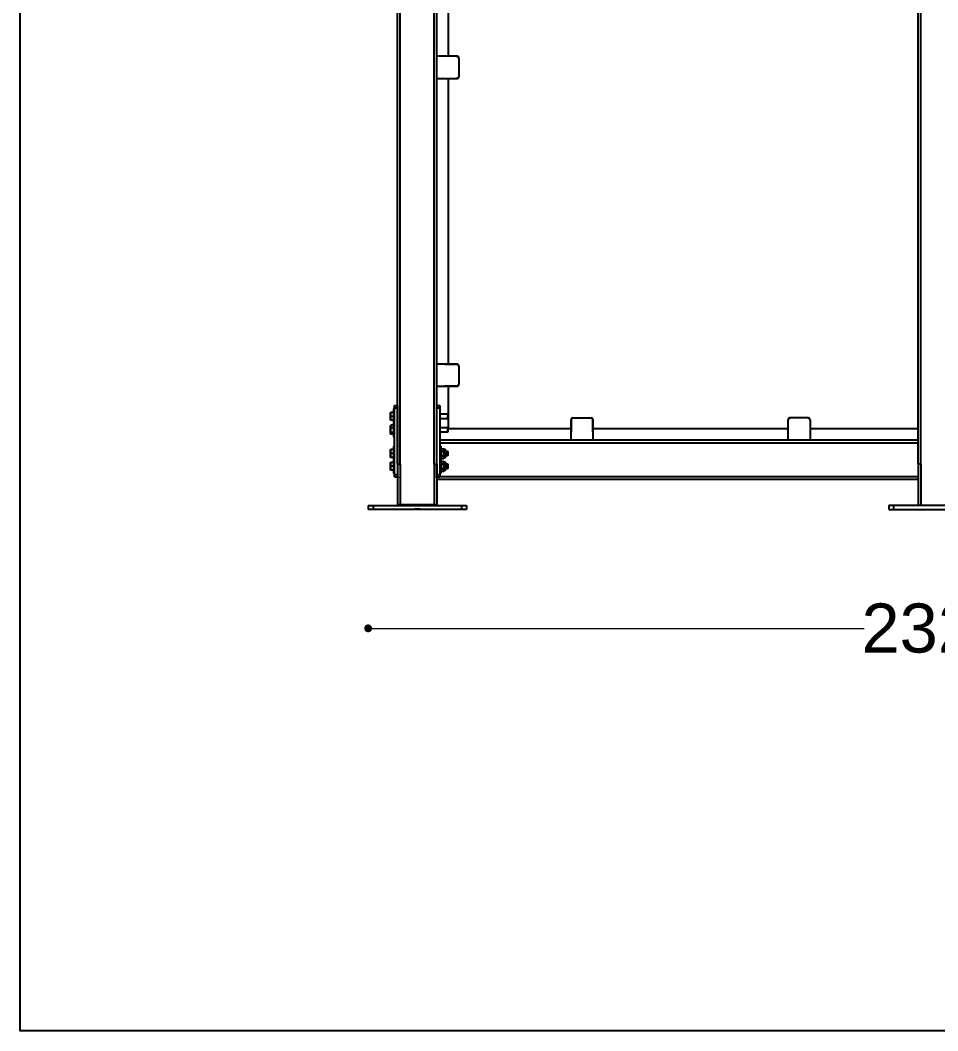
# Model space of a CAD drawing. Header units: millimetres. Extents: x 6404 to 14334, y 16216 to 24449.
# Drawn here: x 6404 to 8272, y 16216 to 18274 of the extents above; entities that cross this region are included whole.
import ezdxf

# ---------------------------------------------------------------- set-up
doc = ezdxf.new("R2010")
doc.units = ezdxf.units.MM
doc.header["$LTSCALE"] = 3
doc.layers.add('Default', color=7, linetype='Continuous')
doc.styles.get("Standard").update_dxf_attribs({"font": 'arial.ttf'})
doc.dimstyles.new('MATEUSZ', dxfattribs={"dimtxt": 35, "dimasz": 16, "dimexe": 0.18, "dimexo": 0.0625, "dimgap": 0.09, "dimtad": 0, "dimdec": 0, "dimdsep": 46, "dimtxsty": 'Standard', "dimblk": 'DOT', "dimcen": 0.09, "dimse1": 1, "dimse2": 1, "dimadec": 0, "dimazin": 0, "dimtfac": 1, "dimtdec": 0, "dimtofl": 0, "dimtmove": 0, "dimatfit": 3, "dimfxl": 1, "dimtolj": 1, "dimtzin": 0, "dimlwd": 9, "dimlwe": 9, "dimarcsym": 0})

# ---------------------------------------------------------------- blocks, each defined once
blk = doc.blocks.new('_Dot')
at = {"color": 0, "linetype": 'ByBlock', "lineweight": -2}
blk.add_line((-0.5, 0), (-1, 0), dxfattribs=at)
at = {"color": 0, "linetype": 'ByBlock', "const_width": 0.5}
blk.add_lwpolyline([(-0.25, 0, 1), (0.25, 0, 1)], format="xyb", close=True, dxfattribs=at)
blk = doc.blocks.new('*D31')
at = {"color": 0, "lineweight": 9, "transparency": 16777216}
for p, q in [((7128.2, 17035.5), (8122.1, 17035.5)), ((9416.2, 17035.5), (8422.3, 17035.5))]:
    blk.add_line(p, q, dxfattribs=at)
at = {"layer": 'Defpoints', "color": 0, "transparency": 16777216}
for p in [(7112.2, 17277.5), (9432.2, 17277.5), (9432.2, 17035.5)]:
    blk.add_point(p, dxfattribs=at)
at = {"color": 0, "lineweight": 9, "transparency": 16777216, "xscale": 16, "yscale": 16, "zscale": 16, "rotation": 180}
blk.add_blockref('_Dot', (7112.2, 17035.5), dxfattribs=at)
at = {"color": 0, "lineweight": 9, "transparency": 16777216, "xscale": 16, "yscale": 16, "zscale": 16}
blk.add_blockref('_Dot', (9432.2, 17035.5), dxfattribs=at)
at = {"color": 0, "transparency": 16777216, "insert": (8272.2, 17035.5), "char_height": 100, "attachment_point": 5}
blk.add_mtext('\\A1;2320', dxfattribs=at)

msp = doc.modelspace()

# ---------------------------------------------------------------- linework, layer by layer
msp.add_lwpolyline([(6403.7, 24449), (14334, 24449), (14334, 16215.9), (6403.7, 16215.9)], close=True)
at = {"layer": 'Default'}
for p, q in [((7172.2, 17369.9), (7172.2, 19792.5)), ((7177.7, 17369.9), (7177.7, 19792.8)), ((7246.7, 17369.9), (7246.7, 19785.4)), ((8237.7, 17369.9), (8237.7, 19785.4)), ((7252.2, 17369.9), (7252.2, 19701.2)), ((8232.2, 17369.9), (8232.2, 19701.2)), ((7275.2, 18782.7), (7275.2, 18200.7)), ((7293.2, 18200.7), (7252.2, 18200.7)), ((7297.2, 18196.7), (7297.2, 18159.7)), ((7252.2, 18155.7), (7293.2, 18155.7)), ((7275.2, 18155.7), (7275.2, 17573.7)), ((7293.2, 17573.7), (7252.2, 17573.7)), ((7293.2, 17573.2), (7268.7, 17573.2)), ((7297.2, 17569.7), (7297.2, 17532.7)), ((7252.2, 17528.7), (7293.2, 17528.7)), ((7268.7, 17529.2), (7293.2, 17529.2)), ((7275.2, 17528.7), (7275.2, 17442.2)), ((7164.2, 17475.3), (7158.5, 17475.3)), ((7164.2, 17482.3), (7166.2, 17482.3)), ((7166.2, 17489.7), (7172.2, 17489.7)), ((7166.2, 17348.9), (7166.2, 17484.7)), ((7166.2, 17484.7), (7172.2, 17484.7)), ((7172.2, 17484.7), (7172.2, 17348.9)), ((7252.2, 17489.7), (7258.2, 17489.7)), ((7252.2, 17348.9), (7252.2, 17484.7)), ((7252.2, 17484.7), (7258.2, 17484.7)), ((7258.2, 17484.7), (7258.2, 17348.9)), ((7164.2, 17467.3), (7158.5, 17467.3)), ((7164.2, 17459.3), (7158.5, 17459.3)), ((7164.2, 17454.9), (7166.2, 17454.9)), ((7258.2, 17472.3), (7273.5, 17472.3)), ((7273.5, 17462.3), (7258.2, 17462.3)), ((7273.5, 17472.3), (7274.2, 17471.5)), ((7274.2, 17463), (7273.5, 17462.3)), ((7525.2, 17460.2), (7525.2, 17419.2)), ((7525.7, 17460.2), (7525.7, 17435.7)), ((7529.2, 17464.2), (7566.2, 17464.2)), ((7569.7, 17435.7), (7569.7, 17460.2)), ((7570.2, 17419.2), (7570.2, 17460.2)), ((7967.2, 17419.2), (7967.2, 17460.2)), ((7967.7, 17435.7), (7967.7, 17460.2)), ((8008.2, 17464.2), (7971.2, 17464.2)), ((8012.2, 17460.2), (8012.2, 17419.2)), ((7157.8, 17447.9), (7158.3, 17448.8)), ((7164.2, 17449.1), (7158.5, 17449.1)), ((7164.2, 17443.9), (7158.5, 17443.9)), ((7164.2, 17434.7), (7158.5, 17434.7)), ((7166.2, 17452.3), (7164.2, 17452.3)), ((7258.2, 17444.9), (7273.5, 17444.9)), ((7273.5, 17434.9), (7258.2, 17434.9)), ((7273.5, 17444.9), (7274.2, 17444.1)), ((7274.2, 17435.6), (7273.5, 17434.9)), ((7525.2, 17442.2), (7275.2, 17442.2)), ((7967.2, 17442.2), (7570.2, 17442.2)), ((8232.2, 17442.2), (8012.2, 17442.2)), ((7158.3, 17431), (7157.8, 17431.9)), ((7164.2, 17430.7), (7158.5, 17430.7)), ((7166.2, 17424.9), (7164.2, 17424.9)), ((7258.2, 17419.2), (8232.2, 17419.2)), ((7258.2, 17413.7), (8232.2, 17413.7)), ((7164.2, 17399.6), (7158.5, 17399.6)), ((7164.2, 17406.6), (7166.2, 17406.6)), ((7258.2, 17406.6), (7260.2, 17406.6)), ((7260.2, 17399.1), (7262.2, 17401.4)), ((7262.2, 17401.4), (7266.2, 17401.4)), ((7262.2, 17396.5), (7266.2, 17396.5)), ((7267.6, 17399.9), (7266.2, 17401.4)), ((7267.6, 17399.9), (7268.2, 17399.9)), ((7269.9, 17396.6), (7273.5, 17396.6)), ((7273.5, 17396.6), (7274.2, 17395.9)), ((7164.2, 17391.6), (7158.5, 17391.6)), ((7164.2, 17383.6), (7158.5, 17383.6)), ((7164.2, 17373.6), (7158.5, 17373.6)), ((7164.2, 17380.6), (7166.2, 17380.6)), ((7166.2, 17376.6), (7164.2, 17376.6)), ((7260.2, 17376.6), (7258.2, 17376.6)), ((7262.2, 17381.8), (7260.2, 17384.1)), ((7260.2, 17373.1), (7262.2, 17375.4)), ((7262.2, 17386.7), (7266.2, 17386.7)), ((7262.2, 17381.8), (7266.2, 17381.8)), ((7262.2, 17375.4), (7266.2, 17375.4)), ((7267.6, 17383.4), (7266.2, 17381.8)), ((7267.6, 17373.9), (7266.2, 17375.4)), ((7268.2, 17383.4), (7267.6, 17383.4)), ((7267.6, 17373.9), (7268.2, 17373.9)), ((7273.5, 17386.6), (7268.2, 17386.6)), ((7274.2, 17387.4), (7273.5, 17386.6)), ((7164.2, 17365.6), (7158.5, 17365.6)), ((7164.2, 17357.6), (7158.5, 17357.6)), ((7172.2, 17369.9), (7172.2, 17285.5)), ((7177.7, 17369.9), (7177.7, 17285.5)), ((7246.7, 17369.9), (7246.7, 17285.5)), ((7252.2, 17369.9), (7252.2, 17285.5)), ((7262.2, 17355.8), (7260.2, 17358.1)), ((7262.2, 17370.5), (7266.2, 17370.5)), ((7262.2, 17360.7), (7266.2, 17360.7)), ((7262.2, 17355.8), (7266.2, 17355.8)), ((7267.6, 17357.4), (7266.2, 17355.8)), ((7268.2, 17357.4), (7267.6, 17357.4)), ((7273.5, 17360.6), (7268.2, 17360.6)), ((7269.9, 17370.6), (7273.5, 17370.6)), ((7273.5, 17370.6), (7274.2, 17369.9)), ((7274.2, 17361.4), (7273.5, 17360.6)), ((8232.2, 17369.9), (8232.2, 17285.5)), ((8237.7, 17369.9), (8237.7, 17285.5)), ((7166.2, 17350.6), (7164.2, 17350.6)), ((7166.2, 17348.9), (7172.2, 17348.9)), ((7166.2, 17343.9), (7172.2, 17343.9)), ((7252.2, 17348.9), (7258.2, 17348.9)), ((7252.2, 17343.9), (7258.2, 17343.9)), ((7252.2, 17339.2), (8232.2, 17339.2)), ((7260.2, 17350.6), (7258.2, 17350.6)), ((7258.2, 17344.7), (8232.2, 17344.7)), ((7112.2, 17285.5), (7112.2, 17277.5)), ((7122.2, 17285.5), (7302.2, 17285.5)), ((7122.2, 17285.5), (7122.2, 17277.5)), ((7302.2, 17277.5), (7122.2, 17277.5)), ((7172.2, 17287.7), (7172.2, 17285.5)), ((7177.7, 17287.7), (7246.7, 17287.7)), ((7177.7, 17287.7), (7177.7, 17285.5)), ((7246.7, 17287.7), (7246.7, 17285.5)), ((7252.2, 17287.7), (7252.2, 17285.5)), ((7302.2, 17285.5), (7302.2, 17277.5)), ((7312.2, 17285.5), (7312.2, 17277.5)), ((8172.2, 17285.5), (8172.2, 17277.5)), ((8362.2, 17285.5), (8182.2, 17285.5)), ((8182.2, 17285.5), (8182.2, 17277.5)), ((8182.2, 17277.5), (8362.2, 17277.5))]:
    msp.add_line(p, q, dxfattribs=at)
for points in [[(7157.8, 17475.3, 0), (7157.8, 17475.3, 0), (7157.8, 17475.3, 0), (7157.8, 17475.3, 0), (7157.8, 17475.3, 0), (7157.8, 17475.3, 0), (7157.8, 17475.3, 0), (7157.8, 17475.3, 0), (7157.8, 17475.3, 0), (7157.8, 17475.3, 0), (7157.8, 17475.3, 0), (7157.8, 17475.3, 0), (7157.8, 17475.3, 0), (7157.8, 17475.3, 0), (7157.9, 17475.3, 0), (7158.1, 17475.3, 0), (7158.5, 17475.3, 0)], [(7157.8, 17471.3, 0), (7157.8, 17475.3, 0)], [(7158.5, 17475.3, 0), (7158, 17473.2, 0), (7157.9, 17472.2, 0), (7157.8, 17471.3, 0)], [(7164.2, 17472.8, 0), (7164.2, 17481.1, 0), (7164.2, 17482, 0), (7164.2, 17482.2, 0), (7164.2, 17482.3, 0), (7164.2, 17482.3, 0), (7164.2, 17482.3, 0), (7164.2, 17482.3, 0), (7164.2, 17482.3, 0), (7164.2, 17482.3, 0), (7164.2, 17482.3, 0), (7164.2, 17482.3, 0), (7164.2, 17482.3, 0), (7164.2, 17482.3, 0), (7164.2, 17482.3, 0), (7164.2, 17482.3, 0), (7164.2, 17482.3, 0), (7164.2, 17482.3, 0), (7164.2, 17482.3, 0), (7164.2, 17482.3, 0), (7164.2, 17482.3, 0), (7164.2, 17482.3, 0), (7164.2, 17482.3, 0), (7164.2, 17482.3, 0), (7164.2, 17482.3, 0), (7164.2, 17482.3, 0), (7164.2, 17482.2, 0), (7164.2, 17481.3, 0), (7164.2, 17477, 0), (7164.2, 17461.7, 0)], [(7166.2, 17484.7, 0), (7166.2, 17488.3, 0), (7166.2, 17489.4, 0), (7166.2, 17489.6, 0), (7166.2, 17489.7, 0), (7166.2, 17489.7, 0), (7166.2, 17489.7, 0), (7166.2, 17489.7, 0), (7166.2, 17489.7, 0), (7166.2, 17489.7, 0), (7166.2, 17489.7, 0), (7166.2, 17489.7, 0), (7166.2, 17489.7, 0), (7166.2, 17489.7, 0), (7166.2, 17489.7, 0), (7166.2, 17489.7, 0), (7166.2, 17489.7, 0), (7166.2, 17489.7, 0), (7166.2, 17489.7, 0), (7166.2, 17489.7, 0), (7166.2, 17489.7, 0), (7166.2, 17489.7, 0), (7166.2, 17489.7, 0), (7166.2, 17489.7, 0), (7166.2, 17489.7, 0)], [(7172.2, 17489.7, 0), (7172.2, 17489.7, 0), (7172.2, 17489.7, 0), (7172.2, 17489.7, 0), (7172.2, 17489.7, 0), (7172.2, 17489.7, 0), (7172.2, 17489.7, 0), (7172.2, 17489.7, 0), (7172.2, 17489.7, 0), (7172.2, 17489.7, 0), (7172.2, 17489.7, 0), (7172.2, 17489.7, 0), (7172.2, 17489.7, 0), (7172.2, 17489.7, 0), (7172.2, 17489.7, 0), (7172.2, 17489.7, 0), (7172.2, 17489.7, 0), (7172.2, 17489.7, 0), (7172.2, 17489.7, 0), (7172.2, 17489.6, 0), (7172.2, 17489.5, 0), (7172.2, 17488.2, 0), (7172.2, 17484.7, 0)], [(7252.2, 17484.7, 0), (7252.2, 17488.3, 0), (7252.2, 17489.4, 0), (7252.2, 17489.6, 0), (7252.2, 17489.7, 0), (7252.2, 17489.7, 0), (7252.2, 17489.7, 0), (7252.2, 17489.7, 0), (7252.2, 17489.7, 0), (7252.2, 17489.7, 0), (7252.2, 17489.7, 0), (7252.2, 17489.7, 0), (7252.2, 17489.7, 0), (7252.2, 17489.7, 0), (7252.2, 17489.7, 0), (7252.2, 17489.7, 0), (7252.2, 17489.7, 0), (7252.2, 17489.7, 0), (7252.2, 17489.7, 0), (7252.2, 17489.7, 0), (7252.2, 17489.7, 0), (7252.2, 17489.7, 0), (7252.2, 17489.7, 0), (7252.2, 17489.7, 0), (7252.2, 17489.7, 0)], [(7258.2, 17489.7, 0), (7258.2, 17489.7, 0), (7258.2, 17489.7, 0), (7258.2, 17489.7, 0), (7258.2, 17489.7, 0), (7258.2, 17489.7, 0), (7258.2, 17489.7, 0), (7258.2, 17489.7, 0), (7258.2, 17489.7, 0), (7258.2, 17489.7, 0), (7258.2, 17489.7, 0), (7258.2, 17489.7, 0), (7258.2, 17489.7, 0), (7258.2, 17489.7, 0), (7258.2, 17489.7, 0), (7258.2, 17489.7, 0), (7258.2, 17489.7, 0), (7258.2, 17489.7, 0), (7258.2, 17489.7, 0), (7258.2, 17489.6, 0), (7258.2, 17489.5, 0), (7258.2, 17488.2, 0), (7258.2, 17484.7, 0)], [(7157.8, 17463.3, 0), (7157.8, 17471.3, 0)], [(7157.8, 17471.3, 0), (7157.9, 17470.3, 0), (7158, 17469.4, 0), (7158.5, 17467.3, 0)], [(7158.5, 17467.3, 0), (7158, 17465.2, 0), (7157.9, 17464.2, 0), (7157.8, 17463.3, 0)], [(7157.8, 17459.3, 0), (7157.8, 17459.3, 0), (7157.8, 17459.3, 0), (7157.8, 17459.3, 0), (7157.8, 17459.3, 0), (7157.8, 17459.3, 0), (7157.8, 17459.3, 0), (7157.8, 17459.3, 0), (7157.8, 17459.3, 0), (7157.8, 17459.3, 0), (7157.8, 17459.3, 0), (7157.8, 17459.3, 0), (7157.8, 17459.3, 0), (7157.8, 17459.3, 0), (7157.8, 17459.3, 0), (7157.8, 17459.4, 0), (7157.8, 17459.7, 0), (7157.8, 17463.3, 0)], [(7157.8, 17463.3, 0), (7157.9, 17462.3, 0), (7158, 17461.4, 0), (7158.5, 17459.3, 0)], [(7158.5, 17459.3, 0), (7158, 17459.3, 0), (7157.8, 17459.3, 0)], [(7164.2, 17461.7, 0), (7164.2, 17453.5, 0), (7164.2, 17452.6, 0), (7164.2, 17452.4, 0), (7164.2, 17452.3, 0), (7164.2, 17452.3, 0), (7164.2, 17452.3, 0), (7164.2, 17452.3, 0), (7164.2, 17452.3, 0), (7164.2, 17452.3, 0), (7164.2, 17452.3, 0), (7164.2, 17452.3, 0), (7164.2, 17452.3, 0), (7164.2, 17452.3, 0), (7164.2, 17452.3, 0), (7164.2, 17452.3, 0), (7164.2, 17452.3, 0), (7164.2, 17452.3, 0), (7164.2, 17452.3, 0), (7164.2, 17452.3, 0), (7164.2, 17452.3, 0), (7164.2, 17452.3, 0), (7164.2, 17452.3, 0), (7164.2, 17452.3, 0), (7164.2, 17452.3, 0), (7164.2, 17452.3, 0), (7164.2, 17452.4, 0), (7164.2, 17453.3, 0), (7164.2, 17457.5, 0), (7164.2, 17472.8, 0)], [(7164.2, 17426, 0), (7164.2, 17434.2, 0), (7164.2, 17445.6, 0), (7164.2, 17453.8, 0), (7164.2, 17454.6, 0), (7164.2, 17454.8, 0), (7164.2, 17454.9, 0), (7164.2, 17454.9, 0), (7164.2, 17454.9, 0), (7164.2, 17454.9, 0), (7164.2, 17454.9, 0), (7164.2, 17454.9, 0), (7164.2, 17454.9, 0), (7164.2, 17454.9, 0), (7164.2, 17454.9, 0), (7164.2, 17454.9, 0), (7164.2, 17454.9, 0), (7164.2, 17454.9, 0), (7164.2, 17454.9, 0), (7164.2, 17454.9, 0), (7164.2, 17454.9, 0), (7164.2, 17454.9, 0), (7164.2, 17454.9, 0), (7164.2, 17454.9, 0), (7164.2, 17454.8, 0), (7164.2, 17453.7, 0)], [(7273.5, 17472.3, 0), (7273.5, 17472.3, 0), (7273.5, 17472.3, 0), (7273.5, 17472.3, 0), (7273.5, 17472.3, 0), (7273.5, 17472.3, 0), (7273.5, 17472.3, 0), (7273.5, 17472.3, 0), (7273.5, 17472.3, 0), (7273.5, 17472.3, 0), (7273.5, 17472.3, 0), (7273.5, 17472.3, 0), (7273.5, 17472.3, 0), (7273.5, 17472.3, 0), (7273.5, 17472.3, 0), (7273.5, 17472.1, 0), (7273.5, 17471.7, 0), (7273.5, 17467.3, 0)], [(7273.5, 17467.3, 0), (7273.5, 17462.3, 0)], [(7158.5, 17449.1, 0), (7158.2, 17448.4, 0), (7158, 17447.7, 0), (7157.9, 17447.1, 0), (7157.8, 17446.5, 0)], [(7157.8, 17446.5, 0), (7157.8, 17447.9, 0), (7157.8, 17447.9, 0), (7157.8, 17447.9, 0), (7157.8, 17447.9, 0), (7157.8, 17447.9, 0), (7157.8, 17447.9, 0), (7157.8, 17447.9, 0), (7157.8, 17447.9, 0), (7157.8, 17447.9, 0), (7157.8, 17447.9, 0), (7157.8, 17447.9, 0), (7157.8, 17447.9, 0), (7157.8, 17447.9, 0), (7157.8, 17447.9, 0), (7157.8, 17447.9, 0), (7157.8, 17447.9, 0), (7157.8, 17447.9, 0), (7157.8, 17447.9, 0), (7157.8, 17447.9, 0), (7157.8, 17447.9, 0), (7157.8, 17447.8, 0), (7157.8, 17447.1, 0)], [(7157.8, 17446.5, 0), (7157.9, 17445.9, 0), (7158, 17445.2, 0), (7158.2, 17444.6, 0), (7158.5, 17443.9, 0)], [(7157.8, 17439.3, 0), (7157.8, 17446.5, 0)], [(7158.5, 17443.9, 0), (7158, 17441.5, 0), (7157.8, 17439.3, 0)], [(7157.8, 17439.3, 0), (7158, 17437, 0), (7158.5, 17434.7, 0)], [(7157.8, 17432.7, 0), (7157.8, 17439.3, 0)], [(7158.5, 17434.7, 0), (7158.2, 17434.1, 0), (7158, 17433.6, 0), (7157.9, 17433.1, 0), (7157.8, 17432.9, 0), (7157.8, 17432.7, 0)], [(7164.2, 17453.7, 0), (7164.2, 17445.6, 0), (7164.2, 17434.1, 0), (7164.2, 17426, 0), (7164.2, 17425.1, 0), (7164.2, 17424.9, 0), (7164.2, 17424.9, 0), (7164.2, 17424.9, 0), (7164.2, 17424.9, 0), (7164.2, 17424.9, 0), (7164.2, 17424.9, 0), (7164.2, 17424.9, 0), (7164.2, 17424.9, 0), (7164.2, 17424.9, 0), (7164.2, 17424.9, 0), (7164.2, 17424.9, 0), (7164.2, 17424.9, 0), (7164.2, 17424.9, 0), (7164.2, 17424.9, 0), (7164.2, 17424.9, 0), (7164.2, 17424.9, 0), (7164.2, 17424.9, 0), (7164.2, 17424.9, 0), (7164.2, 17424.9, 0), (7164.2, 17425, 0), (7164.2, 17426, 0)], [(7273.5, 17442, 0), (7273.5, 17435.4, 0), (7273.5, 17434.9, 0), (7273.5, 17434.9, 0), (7273.5, 17434.9, 0), (7273.5, 17434.9, 0), (7273.5, 17434.9, 0), (7273.5, 17434.9, 0), (7273.5, 17434.9, 0), (7273.5, 17434.9, 0), (7273.5, 17434.9, 0), (7273.5, 17434.9, 0), (7273.5, 17434.9, 0), (7273.5, 17434.9, 0), (7273.5, 17434.9, 0), (7273.5, 17434.9, 0), (7273.5, 17434.9, 0), (7273.5, 17434.9, 0), (7273.5, 17434.9, 0), (7273.5, 17434.9, 0), (7273.5, 17434.9, 0), (7273.5, 17434.9, 0), (7273.5, 17434.9, 0), (7273.5, 17434.9, 0), (7273.5, 17434.9, 0), (7273.5, 17435.1, 0), (7273.5, 17435.6, 0), (7273.5, 17437.7, 0)], [(7274.2, 17441.7, 0), (7274.2, 17443.9, 0), (7274.2, 17444.1, 0), (7274.2, 17444.1, 0), (7274.2, 17444.1, 0), (7274.2, 17444.1, 0), (7274.2, 17444.1, 0), (7274.2, 17444.1, 0), (7274.2, 17444.1, 0), (7274.2, 17444.1, 0), (7274.2, 17444.1, 0), (7274.2, 17444.1, 0), (7274.2, 17444.1, 0), (7274.2, 17444.1, 0), (7274.2, 17444.1, 0), (7274.2, 17444.1, 0), (7274.2, 17444.1, 0), (7274.2, 17444.1, 0), (7274.2, 17444.1, 0), (7274.2, 17443.9, 0), (7274.2, 17442.7, 0), (7274.2, 17438.1, 0)], [(7274.2, 17438.1, 0), (7274.2, 17435.9, 0), (7274.2, 17435.7, 0), (7274.2, 17435.6, 0), (7274.2, 17435.6, 0), (7274.2, 17435.6, 0), (7274.2, 17435.6, 0), (7274.2, 17435.6, 0), (7274.2, 17435.6, 0), (7274.2, 17435.6, 0), (7274.2, 17435.6, 0), (7274.2, 17435.6, 0), (7274.2, 17435.6, 0), (7274.2, 17435.6, 0), (7274.2, 17435.6, 0), (7274.2, 17435.6, 0), (7274.2, 17435.6, 0), (7274.2, 17435.6, 0), (7274.2, 17435.7, 0), (7274.2, 17435.9, 0), (7274.2, 17437.1, 0), (7274.2, 17441.7, 0)], [(7157.8, 17433.3, 0), (7157.8, 17431.9, 0), (7157.8, 17431.9, 0), (7157.8, 17431.9, 0), (7157.8, 17431.9, 0), (7157.8, 17431.9, 0), (7157.8, 17431.9, 0), (7157.8, 17431.9, 0), (7157.8, 17431.9, 0), (7157.8, 17431.9, 0), (7157.8, 17431.9, 0), (7157.8, 17431.9, 0), (7157.8, 17431.9, 0), (7157.8, 17431.9, 0), (7157.8, 17431.9, 0), (7157.8, 17431.9, 0), (7157.8, 17431.9, 0), (7157.8, 17431.9, 0), (7157.8, 17431.9, 0), (7157.8, 17431.9, 0), (7157.8, 17431.9, 0), (7157.8, 17432, 0), (7157.8, 17432.7, 0)], [(7157.8, 17432.7, 0), (7157.8, 17432.4, 0), (7157.9, 17432.2, 0), (7158, 17431.7, 0), (7158.2, 17431.2, 0), (7158.5, 17430.7, 0)], [(7157.8, 17399.6, 0), (7157.8, 17399.6, 0), (7157.8, 17399.6, 0), (7157.8, 17399.6, 0), (7157.8, 17399.6, 0), (7157.8, 17399.6, 0), (7157.8, 17399.6, 0), (7157.8, 17399.6, 0), (7157.8, 17399.6, 0), (7157.8, 17399.6, 0), (7157.8, 17399.6, 0), (7157.8, 17399.6, 0), (7157.8, 17399.6, 0), (7157.8, 17399.6, 0), (7157.9, 17399.6, 0), (7158.1, 17399.6, 0), (7158.5, 17399.6, 0)], [(7157.8, 17395.6, 0), (7157.8, 17399.6, 0)], [(7158.5, 17399.6, 0), (7158, 17397.6, 0), (7157.9, 17396.6, 0), (7157.8, 17395.6, 0)], [(7157.8, 17387.6, 0), (7157.8, 17395.6, 0)], [(7157.8, 17395.6, 0), (7157.9, 17394.7, 0), (7158, 17393.7, 0), (7158.5, 17391.6, 0)], [(7164.2, 17376.6, 0), (7164.2, 17376.6, 0), (7164.2, 17376.6, 0), (7164.2, 17376.6, 0), (7164.2, 17376.6, 0), (7164.2, 17376.6, 0), (7164.2, 17376.6, 0), (7164.2, 17376.6, 0), (7164.2, 17376.6, 0), (7164.2, 17376.6, 0), (7164.2, 17376.6, 0), (7164.2, 17376.6, 0), (7164.2, 17376.7, 0), (7164.2, 17376.7, 0), (7164.2, 17377.1, 0), (7164.2, 17378.5, 0), (7164.2, 17406.6, 0)], [(7260.2, 17406.6, 0), (7260.2, 17406.6, 0), (7260.2, 17406.6, 0), (7260.2, 17406.6, 0), (7260.2, 17406.6, 0), (7260.2, 17406.6, 0), (7260.2, 17406.6, 0), (7260.2, 17406.6, 0), (7260.2, 17406.6, 0), (7260.2, 17406.6, 0), (7260.2, 17406.6, 0), (7260.2, 17406.6, 0), (7260.2, 17406.6, 0), (7260.2, 17406.5, 0), (7260.2, 17406.2, 0), (7260.2, 17404.8, 0), (7260.2, 17376.6, 0)], [(7262.2, 17401.4, 0), (7261.7, 17400.8, 0), (7261.4, 17400.1, 0), (7261.2, 17399.9, 0), (7261.2, 17399.6, 0), (7261.1, 17399.3, 0), (7261.1, 17399, 0), (7261.1, 17398.7, 0), (7261.2, 17398.4, 0), (7261.2, 17398.1, 0), (7261.4, 17397.8, 0), (7261.7, 17397.2, 0), (7262.2, 17396.5, 0)], [(7262.2, 17396.5, 0), (7261.7, 17395.2, 0), (7261.4, 17393.9, 0), (7261.2, 17392.8, 0), (7261.1, 17391.6, 0), (7261.2, 17390.5, 0), (7261.4, 17389.3, 0), (7261.7, 17388.1, 0), (7262.2, 17386.7, 0)], [(7266.2, 17396.5, 0), (7266.7, 17397.2, 0), (7267.1, 17397.8, 0), (7267.2, 17398.1, 0), (7267.3, 17398.4, 0), (7267.3, 17398.7, 0), (7267.4, 17399, 0), (7267.3, 17399.3, 0), (7267.3, 17399.6, 0), (7267.2, 17399.9, 0), (7267.1, 17400.1, 0), (7266.7, 17400.8, 0), (7266.2, 17401.4, 0)], [(7266.2, 17386.7, 0), (7266.7, 17388.1, 0), (7267.1, 17389.3, 0), (7267.3, 17390.5, 0), (7267.4, 17391.6, 0), (7267.3, 17392.8, 0), (7267.1, 17393.9, 0), (7266.7, 17395.2, 0), (7266.2, 17396.5, 0)], [(7267.6, 17391.6, 0), (7267.6, 17399.9, 0)], [(7268.2, 17399.9, 0), (7268.2, 17399.9, 0), (7268.2, 17399.9, 0), (7268.2, 17399.9, 0), (7268.2, 17399.9, 0), (7268.2, 17399.9, 0), (7268.2, 17399.9, 0), (7268.2, 17399.9, 0), (7268.2, 17399.9, 0), (7268.2, 17399.9, 0), (7268.2, 17399.9, 0), (7268.2, 17399.9, 0), (7268.2, 17399.9, 0), (7268.2, 17399.9, 0), (7268.2, 17399.8, 0), (7268.2, 17399.6, 0), (7268.2, 17398.9, 0), (7268.2, 17391.6, 0)], [(7270.2, 17397.9, 0), (7270.2, 17398.1, 0), (7270.2, 17398.3, 0), (7270.1, 17398.5, 0), (7270.1, 17398.7, 0), (7270, 17398.8, 0), (7269.9, 17399, 0), (7269.7, 17399.2, 0), (7269.6, 17399.3, 0), (7269.5, 17399.4, 0), (7269.3, 17399.6, 0), (7269.1, 17399.7, 0), (7269, 17399.7, 0), (7268.8, 17399.8, 0), (7268.6, 17399.8, 0), (7268.4, 17399.9, 0), (7268.2, 17399.9, 0)], [(7270.2, 17385.4, 0), (7270.2, 17385.4, 0), (7270.2, 17385.4, 0), (7270.2, 17385.4, 0), (7270.2, 17385.4, 0), (7270.2, 17385.4, 0), (7270.2, 17385.4, 0), (7270.2, 17385.4, 0), (7270.2, 17385.4, 0), (7270.2, 17385.4, 0), (7270.2, 17385.4, 0), (7270.2, 17385.4, 0), (7270.2, 17385.4, 0), (7270.2, 17385.5, 0), (7270.2, 17385.8, 0), (7270.2, 17389.2, 0), (7270.2, 17397.3, 0), (7270.2, 17397.8, 0), (7270.2, 17397.9, 0), (7270.2, 17397.9, 0), (7270.2, 17397.9, 0), (7270.2, 17397.9, 0), (7270.2, 17397.9, 0), (7270.2, 17397.9, 0), (7270.2, 17397.9, 0), (7270.2, 17397.9, 0), (7270.2, 17397.9, 0), (7270.2, 17397.9, 0), (7270.2, 17397.9, 0), (7270.2, 17397.9, 0), (7270.2, 17397.9, 0), (7270.2, 17397.9, 0), (7270.2, 17397.9, 0), (7270.2, 17397.9, 0), (7270.2, 17397.9, 0), (7270.2, 17397.9, 0), (7270.2, 17397.9, 0), (7270.2, 17397.9, 0), (7270.2, 17397.9, 0), (7270.2, 17397.8, 0), (7270.2, 17397.5, 0), (7270.2, 17396.1, 0), (7270.2, 17391.6, 0)], [(7270.2, 17387.4, 0), (7270.2, 17387.4, 0), (7270.2, 17387.4, 0), (7270.2, 17387.4, 0), (7270.2, 17387.4, 0), (7270.2, 17387.4, 0), (7270.2, 17387.4, 0), (7270.2, 17387.4, 0), (7270.2, 17387.4, 0), (7270.2, 17387.4, 0), (7270.2, 17387.4, 0), (7270.2, 17387.4, 0), (7270.2, 17387.4, 0), (7270.2, 17387.5, 0), (7270.2, 17387.6, 0), (7270.2, 17388, 0), (7270.2, 17395.8, 0)], [(7273.5, 17396.6, 0), (7273.5, 17396.6, 0), (7273.5, 17396.6, 0), (7273.5, 17396.6, 0), (7273.5, 17396.6, 0), (7273.5, 17396.6, 0), (7273.5, 17396.6, 0), (7273.5, 17396.6, 0), (7273.5, 17396.6, 0), (7273.5, 17396.6, 0), (7273.5, 17396.6, 0), (7273.5, 17396.6, 0), (7273.5, 17396.6, 0), (7273.5, 17396.6, 0), (7273.5, 17396.6, 0), (7273.5, 17396.5, 0), (7273.5, 17396, 0), (7273.5, 17391.6, 0)], [(7158.5, 17391.6, 0), (7158, 17389.6, 0), (7157.9, 17388.6, 0), (7157.8, 17387.6, 0)], [(7157.8, 17387.6, 0), (7157.9, 17386.7, 0), (7158, 17385.7, 0), (7158.5, 17383.6, 0)], [(7157.8, 17383.6, 0), (7157.8, 17383.6, 0), (7157.8, 17383.6, 0), (7157.8, 17383.6, 0), (7157.8, 17383.6, 0), (7157.8, 17383.6, 0), (7157.8, 17383.6, 0), (7157.8, 17383.6, 0), (7157.8, 17383.6, 0), (7157.8, 17383.6, 0), (7157.8, 17383.6, 0), (7157.8, 17383.6, 0), (7157.8, 17383.6, 0), (7157.8, 17383.6, 0), (7157.8, 17383.7, 0), (7157.8, 17383.7, 0), (7157.8, 17384.1, 0), (7157.8, 17387.6, 0)], [(7158.5, 17383.6, 0), (7158, 17383.6, 0), (7157.8, 17383.6, 0)], [(7157.8, 17373.6, 0), (7157.8, 17373.6, 0), (7157.8, 17373.6, 0), (7157.8, 17373.6, 0), (7157.8, 17373.6, 0), (7157.8, 17373.6, 0), (7157.8, 17373.6, 0), (7157.8, 17373.6, 0), (7157.8, 17373.6, 0), (7157.8, 17373.6, 0), (7157.8, 17373.6, 0), (7157.8, 17373.6, 0), (7157.8, 17373.6, 0), (7157.8, 17373.6, 0), (7157.9, 17373.6, 0), (7158.1, 17373.6, 0), (7158.5, 17373.6, 0)], [(7157.8, 17369.6, 0), (7157.8, 17373.6, 0)], [(7158.5, 17373.6, 0), (7158, 17371.6, 0), (7157.9, 17370.6, 0), (7157.8, 17369.6, 0)], [(7164.2, 17380.6, 0), (7164.2, 17380.6, 0), (7164.2, 17380.6, 0), (7164.2, 17380.6, 0), (7164.2, 17380.6, 0), (7164.2, 17380.6, 0), (7164.2, 17380.6, 0), (7164.2, 17380.6, 0), (7164.2, 17380.6, 0), (7164.2, 17380.6, 0), (7164.2, 17380.6, 0), (7164.2, 17380.6, 0), (7164.2, 17380.6, 0), (7164.2, 17380.5, 0), (7164.2, 17380.2, 0), (7164.2, 17378.8, 0), (7164.2, 17350.6, 0)], [(7164.2, 17350.6, 0), (7164.2, 17350.6, 0), (7164.2, 17350.6, 0), (7164.2, 17350.6, 0), (7164.2, 17350.6, 0), (7164.2, 17350.6, 0), (7164.2, 17350.6, 0), (7164.2, 17350.6, 0), (7164.2, 17350.6, 0), (7164.2, 17350.6, 0), (7164.2, 17350.6, 0), (7164.2, 17350.6, 0), (7164.2, 17350.7, 0), (7164.2, 17350.7, 0), (7164.2, 17351.1, 0), (7164.2, 17352.5, 0), (7164.2, 17380.6, 0)], [(7260.2, 17380.6, 0), (7260.2, 17380.6, 0), (7260.2, 17380.6, 0), (7260.2, 17380.6, 0), (7260.2, 17380.6, 0), (7260.2, 17380.6, 0), (7260.2, 17380.6, 0), (7260.2, 17380.6, 0), (7260.2, 17380.6, 0), (7260.2, 17380.6, 0), (7260.2, 17380.6, 0), (7260.2, 17380.6, 0), (7260.2, 17380.6, 0), (7260.2, 17380.5, 0), (7260.2, 17380.2, 0), (7260.2, 17378.8, 0), (7260.2, 17350.6, 0)], [(7260.2, 17373.3, 0), (7260.2, 17380.6, 0)], [(7262.2, 17386.7, 0), (7261.7, 17386, 0), (7261.4, 17385.4, 0), (7261.2, 17385.1, 0), (7261.2, 17384.8, 0), (7261.1, 17384.6, 0), (7261.1, 17384.3, 0), (7261.1, 17384, 0), (7261.2, 17383.7, 0), (7261.2, 17383.4, 0), (7261.4, 17383.1, 0), (7261.7, 17382.5, 0), (7262.2, 17381.8, 0)], [(7262.2, 17375.4, 0), (7261.7, 17374.8, 0), (7261.4, 17374.1, 0), (7261.2, 17373.9, 0), (7261.2, 17373.6, 0), (7261.1, 17373.3, 0), (7261.1, 17373, 0), (7261.1, 17372.7, 0), (7261.2, 17372.4, 0), (7261.2, 17372.1, 0), (7261.4, 17371.8, 0), (7261.7, 17371.2, 0), (7262.2, 17370.5, 0)], [(7266.2, 17381.8, 0), (7266.7, 17382.5, 0), (7267.1, 17383.1, 0), (7267.2, 17383.4, 0), (7267.3, 17383.7, 0), (7267.3, 17384, 0), (7267.4, 17384.3, 0), (7267.3, 17384.6, 0), (7267.3, 17384.8, 0), (7267.2, 17385.1, 0), (7267.1, 17385.4, 0), (7266.7, 17386, 0), (7266.2, 17386.7, 0)], [(7266.2, 17370.5, 0), (7266.7, 17371.2, 0), (7267.1, 17371.8, 0), (7267.2, 17372.1, 0), (7267.3, 17372.4, 0), (7267.3, 17372.7, 0), (7267.4, 17373, 0), (7267.3, 17373.3, 0), (7267.3, 17373.6, 0), (7267.2, 17373.9, 0), (7267.1, 17374.1, 0), (7266.7, 17374.8, 0), (7266.2, 17375.4, 0)], [(7267.6, 17383.4, 0), (7267.6, 17383.4, 0), (7267.6, 17383.4, 0), (7267.6, 17383.4, 0), (7267.6, 17383.4, 0), (7267.6, 17383.4, 0), (7267.6, 17383.4, 0), (7267.6, 17383.4, 0), (7267.6, 17383.4, 0), (7267.6, 17383.4, 0), (7267.6, 17383.4, 0), (7267.6, 17383.4, 0), (7267.6, 17383.4, 0), (7267.6, 17383.4, 0), (7267.6, 17383.4, 0), (7267.6, 17383.6, 0), (7267.6, 17384.4, 0), (7267.6, 17391.6, 0)], [(7267.6, 17365.6, 0), (7267.6, 17373.9, 0)], [(7268.2, 17391.6, 0), (7268.2, 17383.4, 0)], [(7268.2, 17373.9, 0), (7268.2, 17373.9, 0), (7268.2, 17373.9, 0), (7268.2, 17373.9, 0), (7268.2, 17373.9, 0), (7268.2, 17373.9, 0), (7268.2, 17373.9, 0), (7268.2, 17373.9, 0), (7268.2, 17373.9, 0), (7268.2, 17373.9, 0), (7268.2, 17373.9, 0), (7268.2, 17373.9, 0), (7268.2, 17373.9, 0), (7268.2, 17373.9, 0), (7268.2, 17373.8, 0), (7268.2, 17373.6, 0), (7268.2, 17372.9, 0), (7268.2, 17365.6, 0)], [(7270.2, 17371.9, 0), (7270.2, 17372.1, 0), (7270.2, 17372.3, 0), (7270.1, 17372.5, 0), (7270.1, 17372.7, 0), (7270, 17372.8, 0), (7269.9, 17373, 0), (7269.7, 17373.2, 0), (7269.6, 17373.3, 0), (7269.5, 17373.4, 0), (7269.3, 17373.6, 0), (7269.1, 17373.7, 0), (7269, 17373.7, 0), (7268.8, 17373.8, 0), (7268.6, 17373.8, 0), (7268.4, 17373.9, 0), (7268.2, 17373.9, 0)], [(7270.2, 17391.6, 0), (7270.2, 17385.4, 0)], [(7273.5, 17391.6, 0), (7273.5, 17386.6, 0)], [(7157.8, 17361.6, 0), (7157.8, 17369.6, 0)], [(7157.8, 17369.6, 0), (7157.9, 17368.7, 0), (7158, 17367.7, 0), (7158.5, 17365.6, 0)], [(7158.5, 17365.6, 0), (7158, 17363.6, 0), (7157.9, 17362.6, 0), (7157.8, 17361.6, 0)], [(7157.8, 17357.6, 0), (7157.8, 17357.6, 0), (7157.8, 17357.6, 0), (7157.8, 17357.6, 0), (7157.8, 17357.6, 0), (7157.8, 17357.6, 0), (7157.8, 17357.6, 0), (7157.8, 17357.6, 0), (7157.8, 17357.6, 0), (7157.8, 17357.6, 0), (7157.8, 17357.6, 0), (7157.8, 17357.6, 0), (7157.8, 17357.6, 0), (7157.8, 17357.6, 0), (7157.8, 17357.7, 0), (7157.8, 17357.7, 0), (7157.8, 17358.1, 0), (7157.8, 17361.6, 0)], [(7157.8, 17361.6, 0), (7157.9, 17360.7, 0), (7158, 17359.7, 0), (7158.5, 17357.6, 0)], [(7158.5, 17357.6, 0), (7158, 17357.6, 0), (7157.8, 17357.6, 0)], [(7172.2, 17369.9, 0), (7172.2, 17369.9, 0), (7172.2, 17369.9, 0), (7172.2, 17369.9, 0), (7172.2, 17369.9, 0), (7172.2, 17369.9, 0), (7172.2, 17369.9, 0), (7172.2, 17369.9, 0), (7172.2, 17369.9, 0), (7172.2, 17369.9, 0), (7172.2, 17369.9, 0), (7172.2, 17369.9, 0), (7172.2, 17369.9, 0), (7172.3, 17369.9, 0), (7172.4, 17369.9, 0), (7172.9, 17369.9, 0), (7177.7, 17369.9, 0)], [(7246.7, 17369.9, 0), (7252.2, 17369.9, 0)], [(7260.2, 17350.6, 0), (7260.2, 17350.6, 0), (7260.2, 17350.6, 0), (7260.2, 17350.6, 0), (7260.2, 17350.6, 0), (7260.2, 17350.6, 0), (7260.2, 17350.6, 0), (7260.2, 17350.6, 0), (7260.2, 17350.6, 0), (7260.2, 17350.6, 0), (7260.2, 17350.6, 0), (7260.2, 17350.6, 0), (7260.2, 17350.6, 0), (7260.2, 17350.6, 0), (7260.2, 17350.7, 0), (7260.2, 17350.8, 0), (7260.2, 17351.4, 0), (7260.2, 17353.8, 0), (7260.2, 17357.9, 0)], [(7262.2, 17370.5, 0), (7261.7, 17369.2, 0), (7261.4, 17367.9, 0), (7261.2, 17366.8, 0), (7261.1, 17365.6, 0), (7261.2, 17364.5, 0), (7261.4, 17363.3, 0), (7261.7, 17362.1, 0), (7262.2, 17360.7, 0)], [(7262.2, 17360.7, 0), (7261.7, 17360, 0), (7261.4, 17359.4, 0), (7261.2, 17359.1, 0), (7261.2, 17358.8, 0), (7261.1, 17358.6, 0), (7261.1, 17358.3, 0), (7261.1, 17358, 0), (7261.2, 17357.7, 0), (7261.2, 17357.4, 0), (7261.4, 17357.1, 0), (7261.7, 17356.5, 0), (7262.2, 17355.8, 0)], [(7266.2, 17360.7, 0), (7266.7, 17362.1, 0), (7267.1, 17363.3, 0), (7267.3, 17364.5, 0), (7267.4, 17365.6, 0), (7267.3, 17366.8, 0), (7267.1, 17367.9, 0), (7266.7, 17369.2, 0), (7266.2, 17370.5, 0)], [(7266.2, 17355.8, 0), (7266.7, 17356.5, 0), (7267.1, 17357.1, 0), (7267.2, 17357.4, 0), (7267.3, 17357.7, 0), (7267.3, 17358, 0), (7267.4, 17358.3, 0), (7267.3, 17358.6, 0), (7267.3, 17358.8, 0), (7267.2, 17359.1, 0), (7267.1, 17359.4, 0), (7266.7, 17360, 0), (7266.2, 17360.7, 0)], [(7267.6, 17357.4, 0), (7267.6, 17357.4, 0), (7267.6, 17357.4, 0), (7267.6, 17357.4, 0), (7267.6, 17357.4, 0), (7267.6, 17357.4, 0), (7267.6, 17357.4, 0), (7267.6, 17357.4, 0), (7267.6, 17357.4, 0), (7267.6, 17357.4, 0), (7267.6, 17357.4, 0), (7267.6, 17357.4, 0), (7267.6, 17357.4, 0), (7267.6, 17357.4, 0), (7267.6, 17357.4, 0), (7267.6, 17357.6, 0), (7267.6, 17358.4, 0), (7267.6, 17365.6, 0)], [(7268.2, 17365.6, 0), (7268.2, 17357.4, 0)], [(7270.2, 17359.4, 0), (7270.2, 17359.4, 0), (7270.2, 17359.4, 0), (7270.2, 17359.4, 0), (7270.2, 17359.4, 0), (7270.2, 17359.4, 0), (7270.2, 17359.4, 0), (7270.2, 17359.4, 0), (7270.2, 17359.4, 0), (7270.2, 17359.4, 0), (7270.2, 17359.4, 0), (7270.2, 17359.4, 0), (7270.2, 17359.4, 0), (7270.2, 17359.5, 0), (7270.2, 17359.8, 0), (7270.2, 17363.2, 0), (7270.2, 17371.3, 0), (7270.2, 17371.8, 0), (7270.2, 17371.9, 0), (7270.2, 17371.9, 0), (7270.2, 17371.9, 0), (7270.2, 17371.9, 0), (7270.2, 17371.9, 0), (7270.2, 17371.9, 0), (7270.2, 17371.9, 0), (7270.2, 17371.9, 0), (7270.2, 17371.9, 0), (7270.2, 17371.9, 0), (7270.2, 17371.9, 0), (7270.2, 17371.9, 0), (7270.2, 17371.9, 0), (7270.2, 17371.9, 0), (7270.2, 17371.9, 0), (7270.2, 17371.9, 0), (7270.2, 17371.9, 0), (7270.2, 17371.9, 0), (7270.2, 17371.9, 0), (7270.2, 17371.9, 0), (7270.2, 17371.9, 0), (7270.2, 17371.8, 0), (7270.2, 17371.5, 0), (7270.2, 17370.1, 0), (7270.2, 17365.6, 0)], [(7270.2, 17361.4, 0), (7270.2, 17361.4, 0), (7270.2, 17361.4, 0), (7270.2, 17361.4, 0), (7270.2, 17361.4, 0), (7270.2, 17361.4, 0), (7270.2, 17361.4, 0), (7270.2, 17361.4, 0), (7270.2, 17361.4, 0), (7270.2, 17361.4, 0), (7270.2, 17361.4, 0), (7270.2, 17361.4, 0), (7270.2, 17361.4, 0), (7270.2, 17361.5, 0), (7270.2, 17361.6, 0), (7270.2, 17362, 0), (7270.2, 17369.8, 0)], [(7270.2, 17365.6, 0), (7270.2, 17359.4, 0)], [(7273.5, 17370.6, 0), (7273.5, 17370.6, 0), (7273.5, 17370.6, 0), (7273.5, 17370.6, 0), (7273.5, 17370.6, 0), (7273.5, 17370.6, 0), (7273.5, 17370.6, 0), (7273.5, 17370.6, 0), (7273.5, 17370.6, 0), (7273.5, 17370.6, 0), (7273.5, 17370.6, 0), (7273.5, 17370.6, 0), (7273.5, 17370.6, 0), (7273.5, 17370.6, 0), (7273.5, 17370.6, 0), (7273.5, 17370.5, 0), (7273.5, 17370, 0), (7273.5, 17365.6, 0)], [(7273.5, 17365.6, 0), (7273.5, 17360.6, 0)], [(8237.7, 17369.9, 0), (8232.2, 17369.9, 0)], [(7166.2, 17343.9, 0), (7166.2, 17343.9, 0), (7166.2, 17343.9, 0), (7166.2, 17343.9, 0), (7166.2, 17343.9, 0), (7166.2, 17343.9, 0), (7166.2, 17343.9, 0), (7166.2, 17343.9, 0), (7166.2, 17343.9, 0), (7166.2, 17343.9, 0), (7166.2, 17343.9, 0), (7166.2, 17343.9, 0), (7166.2, 17343.9, 0), (7166.2, 17344, 0), (7166.2, 17344, 0), (7166.2, 17344.1, 0), (7166.2, 17344.6, 0), (7166.2, 17348.9, 0)], [(7172.2, 17348.9, 0), (7172.2, 17343.9, 0)], [(7252.2, 17343.9, 0), (7252.2, 17343.9, 0), (7252.2, 17343.9, 0), (7252.2, 17343.9, 0), (7252.2, 17343.9, 0), (7252.2, 17343.9, 0), (7252.2, 17343.9, 0), (7252.2, 17343.9, 0), (7252.2, 17343.9, 0), (7252.2, 17343.9, 0), (7252.2, 17343.9, 0), (7252.2, 17343.9, 0), (7252.2, 17343.9, 0), (7252.2, 17344, 0), (7252.2, 17344, 0), (7252.2, 17344.1, 0), (7252.2, 17344.6, 0), (7252.2, 17348.9, 0)], [(7258.2, 17348.9, 0), (7258.2, 17343.9, 0)], [(7112.2, 17285.5, 0), (7112.2, 17285.5, 0), (7112.2, 17285.5, 0), (7112.2, 17285.5, 0), (7112.2, 17285.5, 0), (7112.2, 17285.5, 0), (7112.2, 17285.5, 0), (7112.2, 17285.5, 0), (7112.2, 17285.5, 0), (7112.2, 17285.5, 0), (7112.2, 17285.5, 0), (7112.2, 17285.5, 0), (7112.2, 17285.5, 0), (7112.3, 17285.5, 0), (7112.5, 17285.5, 0), (7113.5, 17285.5, 0), (7122.2, 17285.5, 0)], [(7122.2, 17277.5, 0), (7112.2, 17277.5, 0)], [(7172.2, 17287.7, 0), (7172.2, 17287.7, 0), (7172.2, 17287.7, 0), (7172.2, 17287.7, 0), (7172.2, 17287.7, 0), (7172.2, 17287.7, 0), (7172.2, 17287.7, 0), (7172.2, 17287.7, 0), (7172.2, 17287.7, 0), (7172.2, 17287.7, 0), (7172.2, 17287.7, 0), (7172.2, 17287.7, 0), (7172.2, 17287.7, 0), (7172.3, 17287.7, 0), (7172.4, 17287.7, 0), (7172.9, 17287.7, 0), (7177.7, 17287.7, 0)], [(7206.7, 17278, 0), (7206.7, 17278, 0), (7206.7, 17278, 0), (7206.7, 17278, 0), (7206.7, 17278, 0), (7206.7, 17278, 0), (7206.7, 17278, 0), (7206.7, 17278, 0), (7206.7, 17278, 0), (7206.7, 17278, 0), (7206.7, 17278, 0), (7206.7, 17278, 0), (7206.7, 17278, 0), (7206.8, 17278, 0), (7206.9, 17278, 0), (7207.4, 17278, 0), (7212, 17278, 0)], [(7212, 17278, 0), (7217.7, 17278, 0)], [(7246.7, 17287.7, 0), (7252.2, 17287.7, 0)], [(7302.2, 17285.5, 0), (7312.2, 17285.5, 0)], [(7312.2, 17277.5, 0), (7312.2, 17277.5, 0), (7312.2, 17277.5, 0), (7312.2, 17277.5, 0), (7312.2, 17277.5, 0), (7312.2, 17277.5, 0), (7312.2, 17277.5, 0), (7312.2, 17277.5, 0), (7312.2, 17277.5, 0), (7312.2, 17277.5, 0), (7312.2, 17277.5, 0), (7312.2, 17277.5, 0), (7312.2, 17277.5, 0), (7312.2, 17277.5, 0), (7312.2, 17277.5, 0), (7311.9, 17277.5, 0), (7311, 17277.5, 0), (7302.2, 17277.5, 0)], [(8182.2, 17285.5, 0), (8172.2, 17285.5, 0)], [(8172.2, 17277.5, 0), (8172.2, 17277.5, 0), (8172.2, 17277.5, 0), (8172.2, 17277.5, 0), (8172.2, 17277.5, 0), (8172.2, 17277.5, 0), (8172.2, 17277.5, 0), (8172.2, 17277.5, 0), (8172.2, 17277.5, 0), (8172.2, 17277.5, 0), (8172.2, 17277.5, 0), (8172.2, 17277.5, 0), (8172.2, 17277.5, 0), (8172.2, 17277.5, 0), (8172.3, 17277.5, 0), (8172.5, 17277.5, 0), (8173.5, 17277.5, 0), (8182.2, 17277.5, 0)]]:
    msp.add_polyline3d(points, dxfattribs=at)
for points in [[(7274.2, 17467.3, 0), (7274.2, 17471.5, 0)], [(7274.2, 17467.3, 0), (7274.2, 17463, 0)], [(7274.2, 17391.6, 0), (7274.2, 17395.9, 0)], [(7274.2, 17391.6, 0), (7274.2, 17387.4, 0)], [(7274.2, 17365.6, 0), (7274.2, 17369.9, 0)], [(7274.2, 17365.6, 0), (7274.2, 17361.4, 0)], [(7212, 17278.5, 0), (7218.1, 17278.5, 0), (7218.1, 17278.5, 0), (7218.1, 17278.5, 0), (7218.1, 17278.5, 0), (7218.1, 17278.5, 0), (7218.1, 17278.5, 0), (7218.1, 17278.5, 0), (7218.1, 17278.5, 0), (7218.1, 17278.5, 0), (7218.1, 17278.5, 0), (7218.1, 17278.5, 0), (7218.1, 17278.5, 0), (7218.1, 17278.5, 0), (7218.1, 17278.5, 0), (7218.1, 17278.5, 0), (7218.1, 17278.5, 0), (7218.1, 17278.5, 0), (7218.1, 17278.5, 0), (7218, 17278.5, 0), (7217.9, 17278.5, 0), (7217.3, 17278.5, 0), (7207.2, 17278.5, 0), (7206.4, 17278.5, 0), (7206.4, 17278.5, 0), (7206.4, 17278.5, 0), (7206.4, 17278.5, 0), (7206.4, 17278.5, 0), (7206.4, 17278.5, 0), (7206.4, 17278.5, 0), (7206.4, 17278.5, 0), (7206.4, 17278.5, 0), (7206.4, 17278.5, 0), (7206.4, 17278.5, 0), (7206.4, 17278.5, 0), (7206.4, 17278.5, 0), (7206.4, 17278.5, 0), (7206.4, 17278.5, 0), (7206.4, 17278.5, 0), (7206.4, 17278.5, 0), (7206.6, 17278.5, 0), (7207.1, 17278.5, 0)], [(7212.1, 17278.5, 0), (7216.7, 17278.5, 0), (7216.7, 17278.5, 0), (7216.7, 17278.5, 0), (7216.7, 17278.5, 0), (7216.7, 17278.5, 0), (7216.7, 17278.5, 0), (7216.7, 17278.5, 0), (7216.7, 17278.5, 0), (7216.7, 17278.5, 0), (7216.7, 17278.5, 0), (7216.7, 17278.5, 0), (7216.7, 17278.5, 0), (7216.7, 17278.5, 0), (7216.7, 17278.5, 0), (7216.7, 17278.5, 0), (7216.7, 17278.5, 0), (7216.7, 17278.5, 0), (7216.7, 17278.5, 0), (7216.7, 17278.5, 0), (7216.6, 17278.5, 0), (7216.2, 17278.5, 0), (7208.4, 17278.5, 0), (7207.7, 17278.5, 0), (7207.7, 17278.5, 0), (7207.7, 17278.5, 0), (7207.7, 17278.5, 0), (7207.7, 17278.5, 0), (7207.7, 17278.5, 0), (7207.7, 17278.5, 0), (7207.7, 17278.5, 0), (7207.7, 17278.5, 0), (7207.7, 17278.5, 0), (7207.7, 17278.5, 0), (7207.7, 17278.5, 0), (7207.7, 17278.5, 0), (7207.7, 17278.5, 0), (7207.7, 17278.5, 0), (7207.7, 17278.5, 0), (7207.8, 17278.5, 0), (7207.9, 17278.5, 0), (7208.3, 17278.5, 0)]]:
    msp.add_polyline3d(points, close=True, dxfattribs=at)
for centre, radius, start, end in [((7293.2, 18196.7), 4, 45, 90), ((7293.2, 18196.7), 3.5, 0, 90), ((7293.2, 18196.7), 4, 0, 45), ((7293.2, 18159.7), 3.5, 270, 0), ((7293.2, 18159.7), 4, 270, 315), ((7293.2, 18159.7), 4, 315, 0), ((7293.2, 17569.7), 4, 45, 90), ((7293.2, 17569.7), 3.5, 360, 90), ((7293.2, 17569.7), 4, 0, 45), ((7293.2, 17532.7), 3.5, 270, 0), ((7293.2, 17532.7), 4, 270, 315), ((7293.2, 17532.7), 4, 315, 0), ((7529.2, 17460.2), 4, 135, 180), ((7529.2, 17460.2), 3.5, 90, 180), ((7529.2, 17460.2), 4, 90, 135), ((7566.2, 17460.2), 4, 45, 90), ((7566.2, 17460.2), 3.5, 0, 90), ((7566.2, 17460.2), 4, 0, 45), ((7971.2, 17460.2), 4, 135, 180), ((7971.2, 17460.2), 3.5, 90, 180), ((7971.2, 17460.2), 4, 90, 135), ((8008.2, 17460.2), 4, 45, 90), ((8008.2, 17460.2), 3.5, 0, 90), ((8008.2, 17460.2), 4, 0, 45), ((7268.2, 17385.4), 2, 270, 0), ((7268.2, 17359.4), 2, 270, 0), ((7177.7, 17344.7), 5.5, 180, 213.1758), ((7246.7, 17344.7), 5.5, 329.8001, 0)]:
    msp.add_arc(centre, radius, start, end, dxfattribs=at)

# ---------------------------------------------------------------- dimensions: what is measured, and where the dimension line sits
dim = msp.add_linear_dim(base=(9432.2, 17035.5), p1=(7112.2, 17277.5), p2=(9432.2, 17277.5), dimstyle='MATEUSZ', override={"dimtxt": 100})
dim.commit()
dim.dimension.update_dxf_attribs({"geometry": '*D31', "text_midpoint": (8272.2, 17035.5)})

doc.saveas('drawing.dxf')
